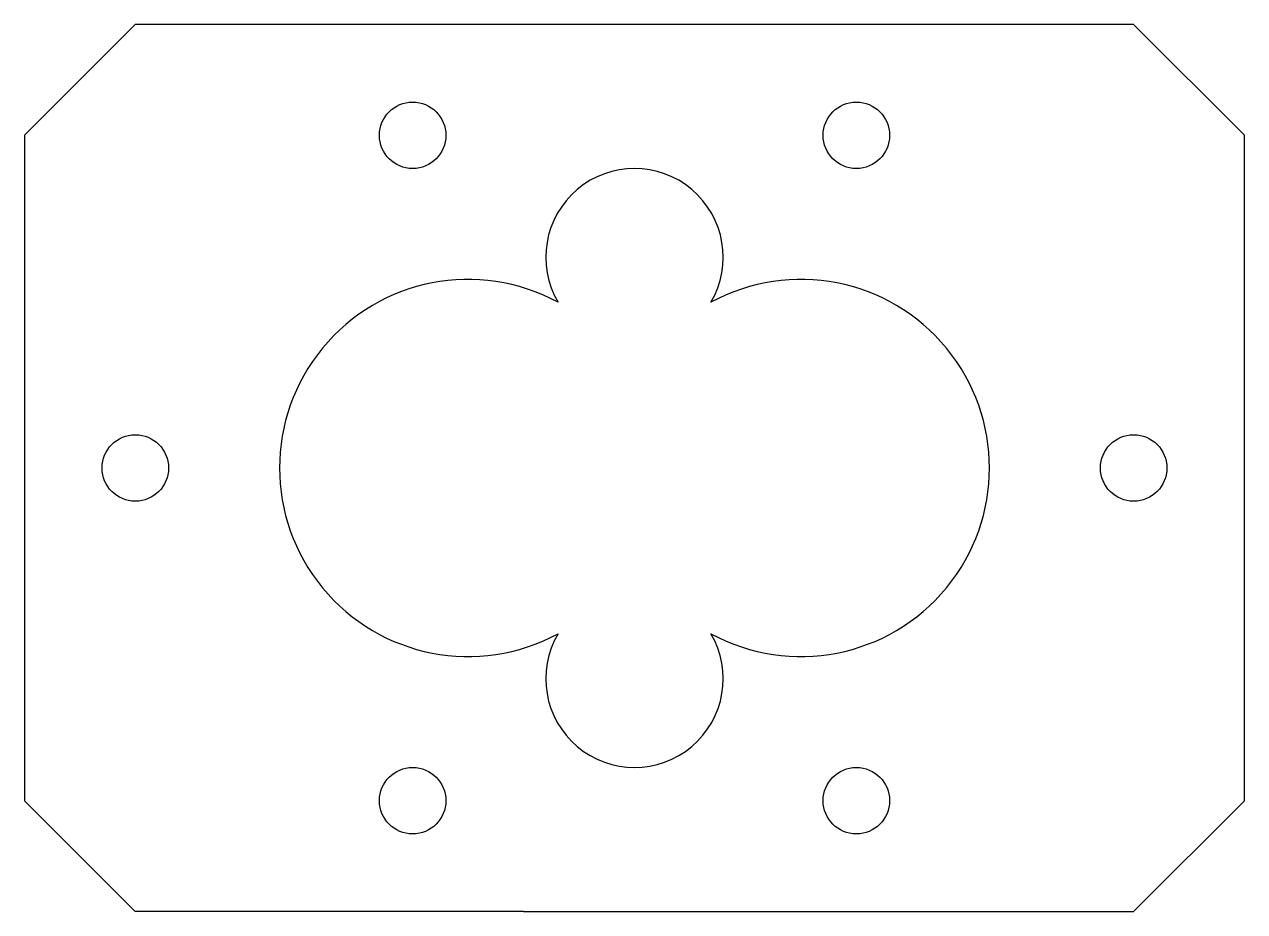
# Model space of a CAD drawing. Header units: millimetres. Extents: x 794 to 904, y 1665 to 1745.
import ezdxf

# ---------------------------------------------------------------- set-up
doc = ezdxf.new("R2010")
doc.units = ezdxf.units.MM

msp = doc.modelspace()

# ---------------------------------------------------------------- linework, layer by layer
for p, q in [((794.32, 1734.77), (804.32, 1744.77)), ((839.32, 1744.77), (804.32, 1744.77)), ((894.32, 1744.77), (839.32, 1744.77)), ((904.32, 1734.77), (894.32, 1744.77)), ((794.32, 1734.77), (794.32, 1674.77)), ((904.32, 1674.77), (904.32, 1734.77)), ((794.32, 1674.77), (804.32, 1664.77)), ((894.32, 1664.77), (904.32, 1674.77)), ((839.32, 1664.77), (804.32, 1664.77)), ((839.32, 1664.77), (894.32, 1664.77))]:
    msp.add_line(p, q)
for centre in [(829.32, 1734.77), (869.32, 1734.77), (804.32, 1704.77), (894.32, 1704.77), (829.32, 1674.77), (869.32, 1674.77)]:
    msp.add_circle(centre, 3)
for centre, radius, start, end in [((849.32, 1723.77), 8, 329.5338, 210.4662), ((834.32, 1704.77), 17, 61.5273, 298.4727), ((864.32, 1704.77), 17, 241.5273, 118.4727), ((849.32, 1685.77), 8, 149.5338, 30.4662)]:
    msp.add_arc(centre, radius, start, end)

doc.saveas('drawing.dxf')
